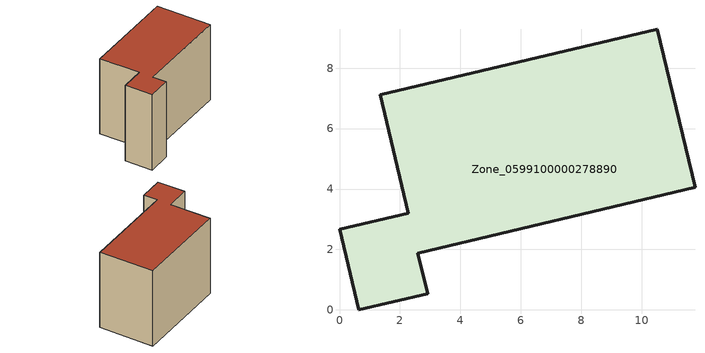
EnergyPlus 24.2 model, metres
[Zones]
Zone_0599100000278890
 floor ground (C_G): 10.51,9.29 11.76,4.05 2.59,1.88 2.91,0.54 0.63,0 0,2.66 2.28,3.2 1.35,7.12 z0
 wall outside (C_F): 0,2.66 0.63,0 2.91,0.54 2.59,1.88 11.76,4.05 10.51,9.29 1.35,7.12 2.28,3.2 0,2.66 z0:7.92
 roof outside (C_R): 10.51,9.29 1.35,7.12 2.28,3.2 0,2.66 0.63,0 2.91,0.54 2.59,1.88 11.76,4.05 z7.92
[BUILDING]
Pand.0599100000278890: North Axis=0; Terrain=City; Loads Convergence Tolerance Value=0.04; Temperature Convergence Tolerance Value=0.4; Solar Distribution=FullExterior; Maximum Number of Warmup Days=25; Minimum Number of Warmup Days=1
[Site:Location]
Rotterdam.The.Hague.AP_ZH_NLD Design_Conditions: Latitude=51.96; Longitude=4.45; Time Zone=1; Elevation=-4.5
[SITE:GROUNDTEMPERATURE:BUILDINGSURFACE]
18, 18, 18, 18, 18, 18, 18, 18, 18, 18, 18, 18
[MATERIAL] Thermal Absorptance=0.9; Solar Absorptance=0.7; Visible Absorptance=0.7
Name | Roughness | Thickness | Conductivity | Density | Specific Heat
G.TI.1975-1991 | MediumSmooth | 0.15 | 0.288461 | 540 | 1210
F.TI.1975-1991 | Rough | 0.3 | 0.230769 | 1920 | 840
R.TI.1975-1991 | MediumRough | 0.2 | 0.153846 | 1500 | 1000
[CONSTRUCTION]
C_G: G.TI.1975-1991
C_F: F.TI.1975-1991
C_R: R.TI.1975-1991
[ZONE]
Zone_0599100000278890: Type=1; Multiplier=1; Ceiling Height=Autocalculate; Volume=Autocalculate; Floor Area=autocalculate; Part of Total Floor Area=Yes
[ZONEINFILTRATION:DESIGNFLOWRATE]
Infil_Zone_0599100000278890: Zone or ZoneList or Space or SpaceList=Zone_0599100000278890; Schedule=AlwaysOn; Design Flow Rate Calculation Method=Flow/Area; Flow Rate per Floor Area=0.003; Constant Term Coefficient=1; Temperature Term Coefficient=0; Velocity Term Coefficient=0; Velocity Squared Term Coefficient=0
[HVACTEMPLATE:ZONE:IDEALLOADSAIRSYSTEM]
Zone_0599100000278890: Maximum Heating Supply Air Temperature=50; Minimum Cooling Supply Air Temperature=13; Maximum Heating Supply Air Humidity Ratio=0.0156; Minimum Cooling Supply Air Humidity Ratio=0.0077; Heating Limit=NoLimit; Cooling Limit=NoLimit; Dehumidification Control Type=ConstantSensibleHeatRatio; Cooling Sensible Heat Ratio=0.7; Dehumidification Setpoint=60; Humidification Control Type=None; Humidification Setpoint=30; Outdoor Air Method=None; Outdoor Air Flow Rate per Person=0.00944; Outdoor Air Flow Rate per Zone Floor Area=0; Outdoor Air Flow Rate per Zone=0; Demand Controlled Ventilation Type=None; Outdoor Air Economizer Type=NoEconomizer; Heat Recovery Type=None; Sensible Heat Recovery Effectiveness=0.7; Latent Heat Recovery Effectiveness=0.65
[ZONECONTROL:THERMOSTAT]
ThermostatControl_Zone_0599100000278890: Zone or ZoneList=Zone_0599100000278890; Control Type Schedule=DualSetpointControlType; Control 1=Thermostat_Zone_0599100000278890; Temperature Difference Between Cutout And Setpoint=0
[THERMOSTATSETPOINT:DUALSETPOINT]
Thermostat_Zone_0599100000278890: Heating Setpoint Temperature Schedule=HeatingSetpoint_Zone_0599100000278890; Cooling Setpoint Temperature Schedule=CoolingSetpoint_Zone_0599100000278890
[SCHEDULE:COMPACT]
HeatingSetpoint_Zone_0599100000278890: Through: 12/31, For: AllDays, Until: 24:00, 21
CoolingSetpoint_Zone_0599100000278890: Through: 12/31, For: AllDays, Until: 24:00, 24
DualSetpointControlType: Through: 12/31, For: AllDays, Until: 24:00, 4
AlwaysOn: Through: 12/31, For: AllDays, Until: 24:00, 1
